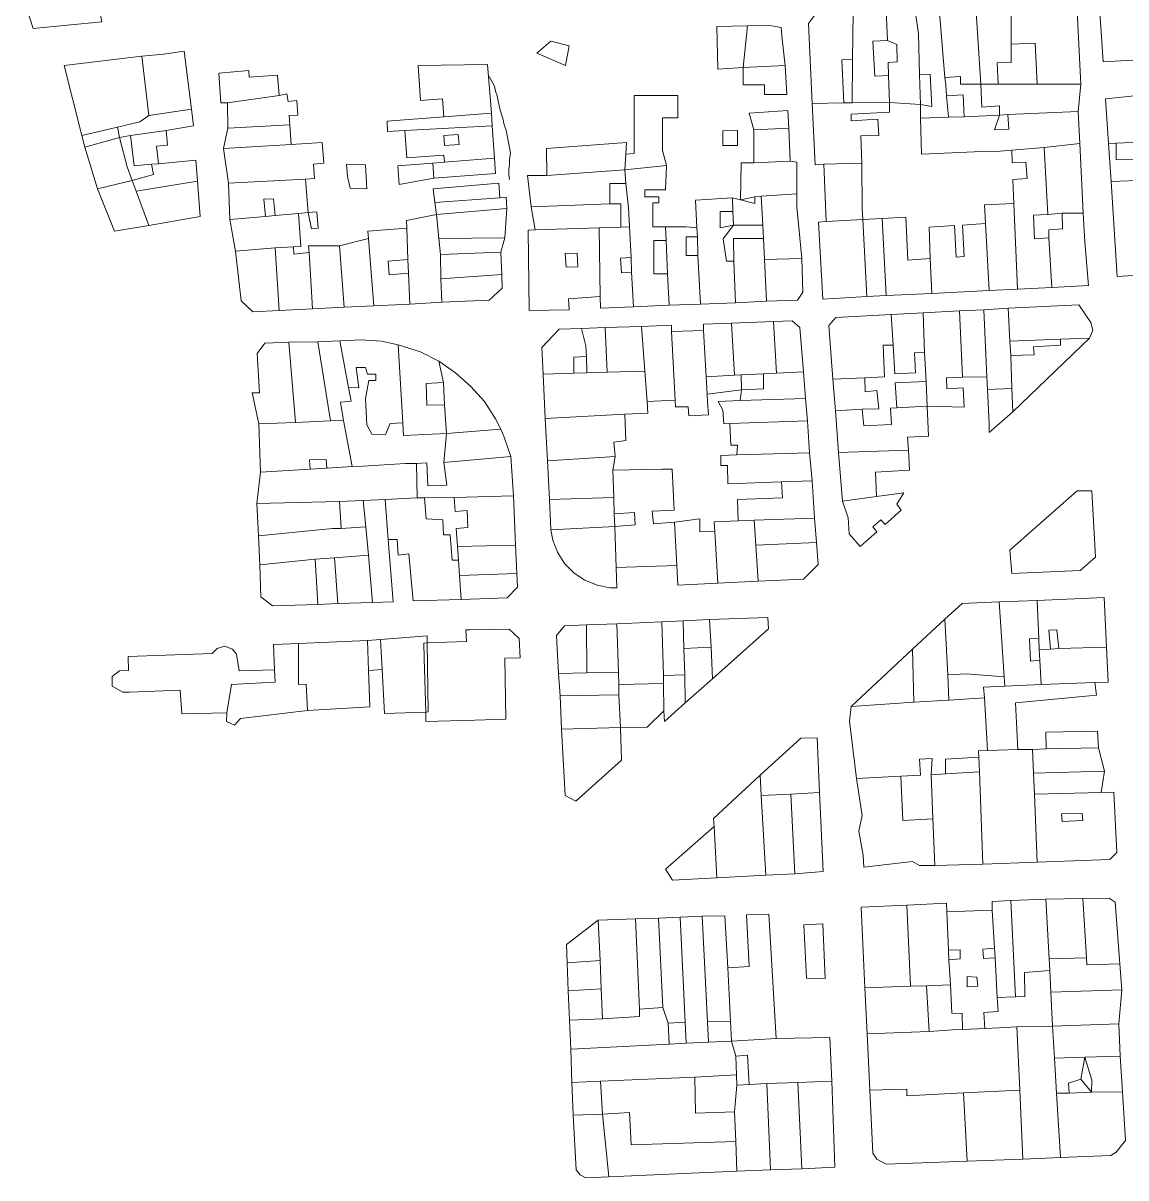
# Model space of a CAD drawing. Header units: inches. Extents: x 1138763 to 1140867, y 1050756 to 1053008.
# Drawn here: x 1138995.1 to 1139266.9, y 1052257.5 to 1052542.2 of the extents above; entities that cross this region are included whole.
import ezdxf

# ---------------------------------------------------------------- set-up
doc = ezdxf.new("R2010")
doc.units = ezdxf.units.IN
doc.header["$MEASUREMENT"] = 0
doc.layers.add('LimEdif_AM', color=44, linetype='Continuous', lineweight=5)
doc.layers.add('ViaSec_AM', color=1, linetype='Continuous', lineweight=18)

msp = doc.modelspace()

# ---------------------------------------------------------------- linework, layer by layer
at = {"layer": 'LimEdif_AM'}
for points in [[(1138997.56, 1052540.87), (1138995.06, 1052548.62), (1139000.31, 1052550.62), (1139001.06, 1052546.75), (1139013.44, 1052547.87), (1139014.44, 1052542.5), (1138997.56, 1052540.87)], [(1139238.69, 1052537), (1139238.69, 1052546.37), (1139254.81, 1052546.75), (1139255.81, 1052527.12), (1139245.06, 1052527.12), (1139244.56, 1052537.25), (1139238.69, 1052537)], [(1139275.94, 1052533.5), (1139261.31, 1052532.62), (1139260.31, 1052547.37), (1139275.31, 1052548.25), (1139275.94, 1052533.5)], [(1139199.56, 1052533.25), (1139196.94, 1052533.12), (1139197.44, 1052522.5), (1139189.56, 1052522.37), (1139188.69, 1052542.12), (1139190.44, 1052544.37), (1139199.69, 1052544.62), (1139199.56, 1052533.25)], [(1139199.69, 1052544.62), (1139207.81, 1052545.25), (1139208.19, 1052537.87), (1139204.56, 1052537.75), (1139205.06, 1052529.12), (1139208.44, 1052529.25), (1139208.69, 1052522.62), (1139199.44, 1052522.5), (1139199.56, 1052533.25), (1139199.69, 1052544.62)], [(1139207.81, 1052545.25), (1139215.06, 1052544.62), (1139215.81, 1052539.5), (1139216.06, 1052529.5), (1139216.31, 1052522.12), (1139208.69, 1052522.62), (1139208.44, 1052529.25), (1139208.31, 1052532.5), (1139210.56, 1052532.62), (1139210.44, 1052536.87), (1139208.19, 1052537.87), (1139207.81, 1052545.25)], [(1139215.06, 1052544.62), (1139220.94, 1052545.75), (1139222.31, 1052528.75), (1139222.56, 1052527), (1139222.69, 1052524.25), (1139223.19, 1052519), (1139216.31, 1052518.75), (1139216.31, 1052522.12), (1139219.06, 1052521.62), (1139218.69, 1052529.62), (1139216.06, 1052529.5), (1139215.81, 1052539.5), (1139215.06, 1052544.62)], [(1139220.94, 1052545.75), (1139229.94, 1052546.12), (1139231.19, 1052527.12), (1139226.19, 1052527.12), (1139226.19, 1052529), (1139222.31, 1052528.75), (1139220.94, 1052545.75)], [(1139229.94, 1052546.12), (1139238.69, 1052546.37), (1139238.69, 1052537), (1139238.69, 1052532.5), (1139235.19, 1052532.37), (1139235.44, 1052527.12), (1139231.19, 1052527.12), (1139229.94, 1052546.12)], [(1139172.56, 1052531.25), (1139166.31, 1052530.87), (1139166.06, 1052541.37), (1139173.69, 1052541.5), (1139172.56, 1052531.25)], [(1139173.69, 1052541.5), (1139179.19, 1052541.62), (1139181.94, 1052541.12), (1139182.19, 1052538.25), (1139182.94, 1052531.75), (1139172.56, 1052531.25), (1139173.69, 1052541.5)], [(1139024.31, 1052534), (1139029.69, 1052534.5), (1139034.81, 1052535.25), (1139036.56, 1052521), (1139026.06, 1052519.37), (1139024.31, 1052534)], [(1139128.81, 1052531.75), (1139121.69, 1052534.75), (1139125.19, 1052537.75), (1139129.69, 1052536.62), (1139128.81, 1052531.75)], [(1139208.44, 1052529.25), (1139205.06, 1052529.12), (1139204.56, 1052537.75), (1139208.19, 1052537.87), (1139210.44, 1052536.87), (1139210.56, 1052532.62), (1139208.31, 1052532.5), (1139208.44, 1052529.25)], [(1139238.69, 1052537), (1139244.56, 1052537.25), (1139245.06, 1052527.12), (1139238.69, 1052527.12), (1139235.44, 1052527.12), (1139235.19, 1052532.37), (1139238.69, 1052532.5), (1139238.69, 1052537)], [(1139026.06, 1052519.37), (1139023.81, 1052517.87), (1139018.31, 1052516.5), (1139009.56, 1052514.5), (1139005.19, 1052531.75), (1139024.31, 1052534), (1139026.06, 1052519.37)], [(1139199.56, 1052533.25), (1139199.44, 1052522.5), (1139197.44, 1052522.5), (1139196.94, 1052533.12), (1139199.56, 1052533.25)], [(1139058.19, 1052524.37), (1139045.44, 1052522.5), (1139043.81, 1052522.5), (1139043.31, 1052529.87), (1139050.69, 1052530.5), (1139050.81, 1052528.87), (1139057.81, 1052529.37), (1139058.19, 1052524.37)], [(1139110.56, 1052520), (1139098.81, 1052519.12), (1139098.44, 1052523.5), (1139093.06, 1052523.12), (1139092.44, 1052531.75), (1139109.56, 1052532), (1139110.56, 1052520)], [(1139182.94, 1052531.75), (1139183.31, 1052524.62), (1139177.81, 1052524.62), (1139177.81, 1052527), (1139172.56, 1052527), (1139172.56, 1052531.25), (1139182.94, 1052531.75)], [(1139216.06, 1052529.5), (1139218.69, 1052529.62), (1139219.06, 1052521.62), (1139216.31, 1052522.12), (1139216.06, 1052529.5)], [(1139231.19, 1052527.12), (1139231.44, 1052521.5), (1139235.81, 1052521.75), (1139235.81, 1052519.5), (1139227.06, 1052519.12), (1139226.81, 1052524.5), (1139222.69, 1052524.25), (1139222.56, 1052527), (1139222.31, 1052528.75), (1139226.19, 1052529), (1139226.19, 1052527.12), (1139231.19, 1052527.12)], [(1139235.44, 1052527.12), (1139238.69, 1052527.12), (1139245.06, 1052527.12), (1139255.81, 1052527.12), (1139255.19, 1052520.37), (1139237.81, 1052519.62), (1139235.81, 1052519.5), (1139235.81, 1052521.75), (1139231.44, 1052521.5), (1139231.19, 1052527.12), (1139235.44, 1052527.12)], [(1139058.19, 1052524.37), (1139060.06, 1052524.75), (1139060.44, 1052522.87), (1139062.56, 1052523.12), (1139062.81, 1052519.5), (1139060.69, 1052519.37), (1139060.81, 1052517.12), (1139045.56, 1052516.25), (1139045.44, 1052522.5), (1139058.19, 1052524.37)], [(1139143.69, 1052509.87), (1139145.69, 1052510), (1139145.69, 1052524.37), (1139156.44, 1052524.37), (1139156.44, 1052518.87), (1139152.69, 1052518.87), (1139152.69, 1052510.75), (1139153.69, 1052507.12), (1139143.44, 1052506), (1139143.69, 1052509.87)], [(1139227.06, 1052519.12), (1139223.19, 1052519), (1139222.69, 1052524.25), (1139226.81, 1052524.5), (1139227.06, 1052519.12)], [(1139276.31, 1052520.25), (1139276.56, 1052513.12), (1139264.56, 1052512.62), (1139262.69, 1052512.5), (1139261.94, 1052523.5), (1139276.19, 1052525), (1139276.31, 1052520.25)], [(1139036.56, 1052521), (1139037.06, 1052516.87), (1139030.31, 1052515.75), (1139021.56, 1052514.5), (1139018.81, 1052514), (1139018.31, 1052516.5), (1139023.81, 1052517.87), (1139026.06, 1052519.37), (1139036.56, 1052521)], [(1139208.69, 1052522.62), (1139208.69, 1052520.25), (1139199.19, 1052519.75), (1139199.19, 1052518.12), (1139205.81, 1052518.5), (1139206.06, 1052514.5), (1139201.56, 1052514.37), (1139201.81, 1052507.62), (1139192.44, 1052507.37), (1139190.31, 1052507.25), (1139189.56, 1052522.37), (1139197.44, 1052522.5), (1139199.44, 1052522.5), (1139208.69, 1052522.62)], [(1139216.31, 1052522.12), (1139216.31, 1052518.75), (1139216.56, 1052509.87), (1139231.44, 1052510.5), (1139235.94, 1052510.62), (1139238.81, 1052510.87), (1139238.94, 1052507.75), (1139242.31, 1052507.87), (1139242.56, 1052503.87), (1139239.06, 1052503.62), (1139239.31, 1052497.75), (1139232.06, 1052497.37), (1139232.31, 1052492.75), (1139226.69, 1052492.37), (1139227.06, 1052484.62), (1139225.06, 1052484.5), (1139224.69, 1052492.25), (1139218.44, 1052491.87), (1139218.69, 1052484.12), (1139213.19, 1052483.75), (1139212.69, 1052494.37), (1139206.81, 1052494), (1139202.06, 1052493.75), (1139201.94, 1052496.5), (1139201.81, 1052507.62), (1139201.56, 1052514.37), (1139206.06, 1052514.5), (1139205.81, 1052518.5), (1139199.19, 1052518.12), (1139199.19, 1052519.75), (1139208.69, 1052520.25), (1139208.69, 1052522.62), (1139216.31, 1052522.12)], [(1139110.56, 1052520), (1139110.69, 1052516.87), (1139089.19, 1052515.75), (1139084.94, 1052515.5), (1139084.81, 1052518), (1139098.81, 1052519.12), (1139110.56, 1052520)], [(1139183.81, 1052516.25), (1139175.19, 1052515.87), (1139174.06, 1052520), (1139183.56, 1052520.62), (1139183.81, 1052516.25)], [(1139255.19, 1052520.37), (1139255.56, 1052512.5), (1139246.81, 1052511.5), (1139238.81, 1052510.87), (1139235.94, 1052510.62), (1139231.44, 1052510.5), (1139216.56, 1052509.87), (1139216.31, 1052518.75), (1139223.19, 1052519), (1139227.06, 1052519.12), (1139235.81, 1052519.5), (1139234.56, 1052515.87), (1139238.06, 1052516), (1139237.81, 1052519.62), (1139255.19, 1052520.37)], [(1139237.81, 1052519.62), (1139238.06, 1052516), (1139234.56, 1052515.87), (1139235.81, 1052519.5), (1139237.81, 1052519.62)], [(1139018.31, 1052516.5), (1139018.81, 1052514), (1139010.31, 1052511.62), (1139009.56, 1052514.5), (1139018.31, 1052516.5)], [(1139030.31, 1052515.75), (1139030.69, 1052512.12), (1139027.94, 1052511.87), (1139028.44, 1052507.5), (1139026.69, 1052507.37), (1139022.44, 1052507), (1139021.56, 1052514.5), (1139030.31, 1052515.75)], [(1139060.81, 1052517.12), (1139061.19, 1052512.25), (1139044.44, 1052511.25), (1139045.56, 1052516.25), (1139060.81, 1052517.12)], [(1139110.69, 1052516.87), (1139111.31, 1052508.87), (1139098.94, 1052507.87), (1139098.81, 1052509.62), (1139089.69, 1052509), (1139089.19, 1052515.75), (1139110.69, 1052516.87)], [(1139171.19, 1052512), (1139167.56, 1052512), (1139167.56, 1052515.62), (1139171.19, 1052515.75), (1139171.19, 1052512)], [(1139183.81, 1052516.25), (1139184.19, 1052508.12), (1139175.19, 1052507.75), (1139175.19, 1052515.87), (1139183.81, 1052516.25)], [(1139018.81, 1052514), (1139020.69, 1052506.75), (1139021.94, 1052503.37), (1139013.44, 1052501.37), (1139010.31, 1052511.62), (1139018.81, 1052514)], [(1139021.56, 1052514.5), (1139022.44, 1052507), (1139026.69, 1052507.37), (1139027.19, 1052504.87), (1139021.94, 1052503.37), (1139020.69, 1052506.75), (1139018.81, 1052514), (1139021.56, 1052514.5)], [(1139061.19, 1052512.25), (1139068.81, 1052512.75), (1139069.19, 1052507.62), (1139066.69, 1052507.37), (1139066.94, 1052503.87), (1139064.69, 1052503.75), (1139045.69, 1052502.75), (1139044.44, 1052511.25), (1139061.19, 1052512.25)], [(1139098.94, 1052512), (1139102.56, 1052512.25), (1139102.31, 1052514.75), (1139098.81, 1052514.5), (1139098.94, 1052512)], [(1139098.94, 1052512), (1139098.81, 1052514.5), (1139102.31, 1052514.75), (1139102.56, 1052512.25), (1139098.94, 1052512)], [(1139143.44, 1052506), (1139124.19, 1052504.62), (1139124.06, 1052511.25), (1139143.81, 1052512.75), (1139143.69, 1052509.87), (1139143.44, 1052506)], [(1139255.56, 1052512.5), (1139256.44, 1052495.37), (1139251.19, 1052495.37), (1139247.69, 1052495), (1139246.81, 1052511.5), (1139255.56, 1052512.5)], [(1139264.56, 1052512.62), (1139264.56, 1052508.5), (1139283.94, 1052508.75), (1139284.31, 1052505.62), (1139284.44, 1052504), (1139276.56, 1052503.75), (1139271.94, 1052503.5), (1139263.31, 1052503.12), (1139262.69, 1052512.5), (1139264.56, 1052512.62)], [(1139246.81, 1052511.5), (1139247.69, 1052495), (1139244.19, 1052494.87), (1139244.44, 1052489), (1139247.94, 1052489.25), (1139248.69, 1052477), (1139240.19, 1052476.62), (1139239.31, 1052497.75), (1139239.06, 1052503.62), (1139242.56, 1052503.87), (1139242.31, 1052507.87), (1139238.94, 1052507.75), (1139238.81, 1052510.87), (1139246.81, 1052511.5)], [(1139028.44, 1052507.5), (1139037.69, 1052508.37), (1139038.06, 1052503.25), (1139022.94, 1052500.75), (1139021.94, 1052503.37), (1139027.19, 1052504.87), (1139026.69, 1052507.37), (1139028.44, 1052507.5)], [(1139079.81, 1052501.37), (1139075.69, 1052501.5), (1139075.06, 1052504.37), (1139074.81, 1052507.37), (1139079.44, 1052507.25), (1139079.81, 1052501.37)], [(1139096.31, 1052504), (1139087.81, 1052502.37), (1139087.44, 1052507), (1139096.06, 1052507.62), (1139096.31, 1052504)], [(1139111.31, 1052508.87), (1139111.56, 1052505.12), (1139096.31, 1052504), (1139096.06, 1052507.62), (1139098.94, 1052507.87), (1139111.31, 1052508.87)], [(1139153.69, 1052507.12), (1139153.44, 1052501.12), (1139148.31, 1052501.12), (1139148.31, 1052499.37), (1139151.81, 1052499.37), (1139151.81, 1052497.87), (1139150.31, 1052497.87), (1139150.31, 1052492), (1139153.44, 1052492), (1139153.56, 1052488.62), (1139150.56, 1052488.62), (1139150.56, 1052480.37), (1139153.94, 1052480.37), (1139154.31, 1052472.62), (1139145.56, 1052472.25), (1139145.06, 1052480.75), (1139144.94, 1052484.37), (1139144.56, 1052492), (1139144.31, 1052496.62), (1139143.69, 1052502.62), (1139143.44, 1052506), (1139153.69, 1052507.12)], [(1139184.19, 1052508.12), (1139185.81, 1052507.87), (1139185.81, 1052500.12), (1139177.06, 1052499.5), (1139175.44, 1052499.37), (1139171.94, 1052498.62), (1139172.06, 1052507.75), (1139175.19, 1052507.75), (1139184.19, 1052508.12)], [(1139201.81, 1052507.62), (1139201.94, 1052496.5), (1139202.06, 1052493.75), (1139193.06, 1052493.25), (1139192.44, 1052507.37), (1139201.81, 1052507.62)], [(1139143.44, 1052506), (1139143.69, 1052502.62), (1139139.69, 1052502.62), (1139139.69, 1052497.62), (1139120.31, 1052496.87), (1139119.44, 1052504.62), (1139124.19, 1052504.62), (1139143.44, 1052506)], [(1139021.94, 1052503.37), (1139022.94, 1052500.75), (1139026.06, 1052492.25), (1139017.56, 1052490.87), (1139013.44, 1052501.37), (1139021.94, 1052503.37)], [(1139038.06, 1052503.25), (1139038.69, 1052494.5), (1139026.06, 1052492.25), (1139022.94, 1052500.75), (1139038.06, 1052503.25)], [(1139064.69, 1052503.75), (1139065.31, 1052495.5), (1139062.94, 1052495.25), (1139057.19, 1052494.75), (1139056.81, 1052498.87), (1139054.44, 1052498.75), (1139054.81, 1052494.5), (1139046.06, 1052493.75), (1139045.69, 1052502.75), (1139064.69, 1052503.75)], [(1139112.56, 1052499.12), (1139096.56, 1052498), (1139096.19, 1052501.37), (1139112.31, 1052502.75), (1139112.56, 1052499.12)], [(1139143.69, 1052502.62), (1139144.31, 1052496.62), (1139144.56, 1052492), (1139142.44, 1052491.87), (1139142.44, 1052497.62), (1139139.69, 1052497.62), (1139139.69, 1052502.62), (1139143.69, 1052502.62)], [(1139271.94, 1052503.5), (1139272.06, 1052499.12), (1139272.56, 1052480.25), (1139264.81, 1052479.75), (1139263.31, 1052503.12), (1139271.94, 1052503.5)], [(1139057.19, 1052494.75), (1139054.81, 1052494.5), (1139054.44, 1052498.75), (1139056.81, 1052498.87), (1139057.19, 1052494.75)], [(1139112.56, 1052499.12), (1139114.19, 1052499.25), (1139114.31, 1052496.5), (1139096.94, 1052495), (1139096.56, 1052498), (1139112.56, 1052499.12)], [(1139170.06, 1052495.75), (1139166.94, 1052495.75), (1139166.94, 1052491.75), (1139170.19, 1052492.37), (1139167.69, 1052489), (1139168.44, 1052483.5), (1139170.31, 1052483.5), (1139170.69, 1052473.25), (1139162.06, 1052472.87), (1139161.44, 1052484.87), (1139161.31, 1052489.5), (1139161.19, 1052491.75), (1139160.81, 1052498.5), (1139169.94, 1052499.12), (1139170.06, 1052495.75)], [(1139177.06, 1052499.5), (1139177.44, 1052492.37), (1139170.19, 1052492.37), (1139170.06, 1052495.75), (1139169.94, 1052499.12), (1139171.94, 1052498.62), (1139175.44, 1052497.75), (1139175.44, 1052499.37), (1139177.06, 1052499.5)], [(1139175.44, 1052499.37), (1139175.44, 1052497.75), (1139171.94, 1052498.62), (1139175.44, 1052499.37)], [(1139185.81, 1052500.12), (1139185.81, 1052496.87), (1139187.06, 1052484.12), (1139177.81, 1052483.87), (1139177.56, 1052489.12), (1139177.44, 1052492.37), (1139177.06, 1052499.5), (1139185.81, 1052500.12)], [(1139065.31, 1052495.5), (1139067.44, 1052495.62), (1139067.81, 1052491.62), (1139066.19, 1052491.5), (1139065.31, 1052495.5)], [(1139114.31, 1052496.5), (1139113.81, 1052489.25), (1139097.56, 1052489.12), (1139096.94, 1052495), (1139114.31, 1052496.5)], [(1139139.69, 1052497.62), (1139142.44, 1052497.62), (1139142.44, 1052491.87), (1139137.06, 1052491.75), (1139121.31, 1052491.25), (1139120.31, 1052496.87), (1139139.69, 1052497.62)], [(1139170.19, 1052492.37), (1139166.94, 1052491.75), (1139166.94, 1052495.75), (1139170.06, 1052495.75), (1139170.19, 1052492.37)], [(1139239.31, 1052497.75), (1139240.19, 1052476.62), (1139233.19, 1052476.25), (1139232.31, 1052492.75), (1139232.06, 1052497.37), (1139239.31, 1052497.75)], [(1139251.19, 1052495.37), (1139251.31, 1052491.5), (1139247.94, 1052491.25), (1139247.94, 1052489.25), (1139244.44, 1052489), (1139244.19, 1052494.87), (1139247.69, 1052495), (1139251.19, 1052495.37)], [(1139256.44, 1052495.37), (1139256.81, 1052488.25), (1139257.69, 1052477.5), (1139248.69, 1052477), (1139247.94, 1052489.25), (1139247.94, 1052491.25), (1139251.31, 1052491.5), (1139251.19, 1052495.37), (1139256.44, 1052495.37)], [(1139062.94, 1052495.25), (1139063.56, 1052487.12), (1139061.69, 1052487), (1139057.19, 1052486.75), (1139047.44, 1052486), (1139046.06, 1052493.75), (1139054.81, 1052494.5), (1139057.19, 1052494.75), (1139062.94, 1052495.25)], [(1139089.69, 1052491.62), (1139089.56, 1052493.5), (1139096.94, 1052495), (1139097.56, 1052489.12), (1139097.94, 1052485.12), (1139098.06, 1052479.12), (1139098.31, 1052473.37), (1139090.44, 1052472.87), (1139090.06, 1052480.5), (1139089.94, 1052483.87), (1139089.69, 1052491.62)], [(1139202.06, 1052493.75), (1139203.06, 1052474.75), (1139192.19, 1052474.12), (1139191.19, 1052493.12), (1139193.06, 1052493.25), (1139202.06, 1052493.75)], [(1139206.81, 1052494), (1139207.81, 1052475), (1139203.06, 1052474.75), (1139202.06, 1052493.75), (1139206.81, 1052494)], [(1139218.69, 1052484.12), (1139219.06, 1052475.5), (1139207.81, 1052475), (1139206.81, 1052494), (1139212.69, 1052494.37), (1139213.19, 1052483.75), (1139218.69, 1052484.12)], [(1139232.31, 1052492.75), (1139233.19, 1052476.25), (1139219.06, 1052475.5), (1139218.69, 1052484.12), (1139218.44, 1052491.87), (1139224.69, 1052492.25), (1139225.06, 1052484.5), (1139227.06, 1052484.62), (1139226.69, 1052492.37), (1139232.31, 1052492.75)], [(1139080.19, 1052489.12), (1139080.06, 1052490.87), (1139089.69, 1052491.62), (1139089.94, 1052483.87), (1139085.06, 1052483.5), (1139085.31, 1052480.12), (1139090.06, 1052480.5), (1139090.44, 1052472.87), (1139081.56, 1052472.5), (1139080.19, 1052489.12)], [(1139137.06, 1052491.75), (1139137.31, 1052474.75), (1139129.56, 1052474.25), (1139129.69, 1052471.5), (1139119.81, 1052471.37), (1139119.56, 1052491.12), (1139121.31, 1052491.25), (1139137.06, 1052491.75)], [(1139144.56, 1052492), (1139144.94, 1052484.37), (1139142.31, 1052484.25), (1139142.56, 1052480.62), (1139145.06, 1052480.75), (1139145.56, 1052472.25), (1139137.44, 1052471.87), (1139137.31, 1052474.75), (1139137.06, 1052491.75), (1139142.44, 1052491.87), (1139144.56, 1052492)], [(1139153.44, 1052492), (1139158.56, 1052492), (1139161.19, 1052491.75), (1139161.31, 1052489.5), (1139158.56, 1052489.5), (1139158.56, 1052484.87), (1139161.44, 1052484.87), (1139162.06, 1052472.87), (1139154.31, 1052472.62), (1139153.94, 1052480.37), (1139153.56, 1052488.62), (1139153.44, 1052492)], [(1139177.44, 1052492.37), (1139177.56, 1052489.12), (1139170.19, 1052489.12), (1139170.31, 1052483.5), (1139168.44, 1052483.5), (1139167.69, 1052489), (1139170.19, 1052492.37), (1139177.44, 1052492.37)], [(1139061.69, 1052487), (1139061.81, 1052485.25), (1139065.56, 1052485.62), (1139066.44, 1052471.75), (1139058.19, 1052471.37), (1139057.19, 1052486.75), (1139061.69, 1052487)], [(1139065.56, 1052485.62), (1139065.44, 1052487.25), (1139073.06, 1052487.25), (1139074.19, 1052472.12), (1139066.44, 1052471.75), (1139065.56, 1052485.62)], [(1139073.06, 1052487.25), (1139080.19, 1052489.12), (1139081.56, 1052472.5), (1139074.19, 1052472.12), (1139073.06, 1052487.25)], [(1139113.81, 1052489.25), (1139112.81, 1052485.75), (1139097.94, 1052485.12), (1139097.56, 1052489.12), (1139113.81, 1052489.25)], [(1139153.94, 1052480.37), (1139150.56, 1052480.37), (1139150.56, 1052488.62), (1139153.56, 1052488.62), (1139153.94, 1052480.37)], [(1139161.44, 1052484.87), (1139158.56, 1052484.87), (1139158.56, 1052489.5), (1139161.31, 1052489.5), (1139161.44, 1052484.87)], [(1139177.81, 1052483.87), (1139178.31, 1052473.62), (1139170.69, 1052473.25), (1139170.31, 1052483.5), (1139170.19, 1052489.12), (1139177.56, 1052489.12), (1139177.81, 1052483.87)], [(1139057.19, 1052486.75), (1139058.19, 1052471.37), (1139051.69, 1052471), (1139048.81, 1052473.75), (1139047.44, 1052486), (1139057.19, 1052486.75)], [(1139112.81, 1052485.75), (1139113.06, 1052480.25), (1139098.06, 1052479.12), (1139097.94, 1052485.12), (1139112.81, 1052485.75)], [(1139128.94, 1052482), (1139131.81, 1052482.12), (1139131.69, 1052485.5), (1139128.69, 1052485.37), (1139128.94, 1052482)], [(1139128.94, 1052482), (1139128.69, 1052485.37), (1139131.69, 1052485.5), (1139131.81, 1052482.12), (1139128.94, 1052482)], [(1139145.06, 1052480.75), (1139142.56, 1052480.62), (1139142.31, 1052484.25), (1139144.94, 1052484.37), (1139145.06, 1052480.75)], [(1139187.06, 1052484.12), (1139187.31, 1052475.87), (1139185.94, 1052473.87), (1139178.31, 1052473.62), (1139177.81, 1052483.87), (1139187.06, 1052484.12)], [(1139090.06, 1052480.5), (1139085.31, 1052480.12), (1139085.06, 1052483.5), (1139089.94, 1052483.87), (1139090.06, 1052480.5)], [(1139113.06, 1052480.25), (1139113.19, 1052476.87), (1139109.94, 1052473.87), (1139098.31, 1052473.37), (1139098.06, 1052479.12), (1139113.06, 1052480.25)], [(1139237.94, 1052471.87), (1139255.31, 1052472.75), (1139258.31, 1052468.37), (1139258.81, 1052466.5), (1139257.94, 1052464.5), (1139250.81, 1052464.25), (1139238.31, 1052463.75), (1139237.94, 1052471.87)], [(1139209.56, 1052462.75), (1139207.06, 1052462.75), (1139207.44, 1052455), (1139202.56, 1052454.75), (1139194.69, 1052454.37), (1139193.69, 1052467.62), (1139195.44, 1052469.62), (1139209.06, 1052470.37), (1139209.56, 1052462.75)], [(1139209.06, 1052470.37), (1139216.94, 1052470.75), (1139217.31, 1052461), (1139214.81, 1052460.87), (1139215.06, 1052456), (1139209.94, 1052455.75), (1139209.56, 1052462.75), (1139209.06, 1052470.37)], [(1139216.94, 1052470.75), (1139225.94, 1052471.25), (1139226.69, 1052454.87), (1139222.69, 1052454.75), (1139222.81, 1052452), (1139226.81, 1052452.25), (1139227.06, 1052447.5), (1139217.94, 1052447.75), (1139217.69, 1052453.87), (1139217.31, 1052461), (1139216.94, 1052470.75)], [(1139225.94, 1052471.25), (1139231.94, 1052471.5), (1139232.69, 1052455), (1139226.69, 1052454.87), (1139225.94, 1052471.25)], [(1139231.94, 1052471.5), (1139237.94, 1052471.87), (1139238.31, 1052463.75), (1139238.56, 1052460.25), (1139238.81, 1052452.12), (1139232.81, 1052451.87), (1139232.69, 1052455), (1139231.94, 1052471.5)], [(1139132.69, 1052466.87), (1139138.56, 1052467.12), (1139139.06, 1052456.12), (1139134.06, 1052456), (1139133.94, 1052460), (1139133.81, 1052462.62), (1139132.69, 1052466.87)], [(1139138.56, 1052467.12), (1139147.56, 1052467.37), (1139148.31, 1052456.37), (1139139.06, 1052456.12), (1139138.56, 1052467.12)], [(1139147.56, 1052467.37), (1139154.94, 1052467.75), (1139154.94, 1052466.12), (1139155.81, 1052449.25), (1139148.94, 1052448.87), (1139148.31, 1052456.37), (1139147.56, 1052467.37)], [(1139162.81, 1052466.37), (1139162.81, 1052468), (1139169.69, 1052468.25), (1139170.44, 1052455.37), (1139163.44, 1052455), (1139162.81, 1052466.37)], [(1139169.69, 1052468.25), (1139180.06, 1052468.62), (1139180.81, 1052455.87), (1139177.56, 1052455.75), (1139172.06, 1052455.5), (1139170.44, 1052455.37), (1139169.69, 1052468.25)], [(1139180.06, 1052468.62), (1139184.69, 1052468.75), (1139186.56, 1052467.12), (1139187.44, 1052456.25), (1139180.81, 1052455.87), (1139180.06, 1052468.62)], [(1139073.19, 1052463.87), (1139078.44, 1052464.12), (1139083.44, 1052463.75), (1139087.56, 1052462.87), (1139088.69, 1052443.62), (1139085.56, 1052443.5), (1139084.44, 1052440.75), (1139081.06, 1052440.87), (1139079.81, 1052443.12), (1139079.44, 1052449.62), (1139080.31, 1052454.12), (1139082.06, 1052454.12), (1139082.06, 1052455.62), (1139079.94, 1052455.62), (1139079.44, 1052457.25), (1139077.19, 1052457.25), (1139077.81, 1052452.25), (1139075.31, 1052452.37), (1139073.19, 1052463.87)], [(1139133.94, 1052460), (1139130.81, 1052459.87), (1139130.81, 1052455.87), (1139123.31, 1052455.62), (1139122.94, 1052462.25), (1139127.19, 1052466.75), (1139132.69, 1052466.87), (1139133.81, 1052462.62), (1139133.94, 1052460)], [(1139154.94, 1052466.12), (1139162.81, 1052466.37), (1139163.44, 1052455), (1139163.69, 1052450.75), (1139163.81, 1052448.75), (1139164.06, 1052445.62), (1139159.19, 1052445.37), (1139159.06, 1052447.62), (1139155.94, 1052447.62), (1139155.81, 1052449.25), (1139154.94, 1052466.12)], [(1139250.81, 1052464.25), (1139250.81, 1052462.75), (1139244.19, 1052462.37), (1139244.31, 1052460.37), (1139238.56, 1052460.25), (1139238.31, 1052463.75), (1139250.81, 1052464.25)], [(1139257.94, 1052464.5), (1139239.06, 1052446.37), (1139238.81, 1052452.12), (1139238.56, 1052460.25), (1139244.31, 1052460.37), (1139244.19, 1052462.37), (1139250.81, 1052462.75), (1139250.81, 1052464.25), (1139257.94, 1052464.5)], [(1139062.19, 1052443.75), (1139053.19, 1052443.37), (1139051.56, 1052451), (1139053.31, 1052451), (1139052.81, 1052460.75), (1139054.69, 1052463.25), (1139060.56, 1052463.5), (1139062.19, 1052443.75)], [(1139060.56, 1052463.5), (1139067.69, 1052463.62), (1139070.81, 1052444.12), (1139062.19, 1052443.75), (1139060.56, 1052463.5)], [(1139067.69, 1052463.62), (1139073.19, 1052463.87), (1139075.31, 1052452.37), (1139075.94, 1052449), (1139073.31, 1052448.75), (1139074.06, 1052444.25), (1139070.81, 1052444.12), (1139067.69, 1052463.62)], [(1139087.56, 1052462.87), (1139093.06, 1052461.12), (1139097.56, 1052458.87), (1139098.69, 1052453.62), (1139094.44, 1052453.37), (1139094.56, 1052448), (1139098.94, 1052448.12), (1139099.44, 1052441), (1139088.81, 1052440.5), (1139088.69, 1052443.62), (1139087.56, 1052462.87)], [(1139217.31, 1052461), (1139217.69, 1052453.87), (1139210.06, 1052453.5), (1139210.44, 1052447.37), (1139208.94, 1052447.25), (1139209.19, 1052443.25), (1139202.31, 1052442.87), (1139201.94, 1052447), (1139206.06, 1052447.12), (1139205.56, 1052451.62), (1139202.69, 1052451.25), (1139202.56, 1052454.75), (1139207.44, 1052455), (1139207.06, 1052462.75), (1139209.56, 1052462.75), (1139209.94, 1052455.75), (1139215.06, 1052456), (1139214.81, 1052460.87), (1139217.31, 1052461)], [(1139097.56, 1052458.87), (1139101.69, 1052456), (1139105.44, 1052452.62), (1139108.81, 1052448.87), (1139111.56, 1052444.62), (1139112.81, 1052442.12), (1139099.44, 1052441), (1139098.94, 1052448.12), (1139098.69, 1052453.62), (1139097.56, 1052458.87)], [(1139134.06, 1052456), (1139130.81, 1052455.87), (1139130.81, 1052459.87), (1139133.94, 1052460), (1139134.06, 1052456)], [(1139075.31, 1052452.37), (1139077.81, 1052452.25), (1139077.19, 1052457.25), (1139079.44, 1052457.25), (1139079.94, 1052455.62), (1139082.06, 1052455.62), (1139082.06, 1052454.12), (1139080.31, 1052454.12), (1139079.44, 1052449.62), (1139079.81, 1052443.12), (1139081.06, 1052440.87), (1139084.44, 1052440.75), (1139085.56, 1052443.5), (1139088.69, 1052443.62), (1139088.81, 1052440.5), (1139099.44, 1052441), (1139098.81, 1052433.87), (1139099.56, 1052428.25), (1139094.81, 1052428.12), (1139094.56, 1052433.75), (1139092.06, 1052433.62), (1139089.31, 1052433.62), (1139078.94, 1052433), (1139076.19, 1052432.87), (1139074.06, 1052444.25), (1139073.31, 1052448.75), (1139075.94, 1052449), (1139075.31, 1052452.37)], [(1139148.31, 1052456.37), (1139148.94, 1052448.87), (1139149.06, 1052446), (1139143.44, 1052445.75), (1139123.81, 1052444.75), (1139123.31, 1052455.62), (1139130.81, 1052455.87), (1139134.06, 1052456), (1139139.06, 1052456.12), (1139148.31, 1052456.37)], [(1139187.44, 1052456.25), (1139187.94, 1052449.62), (1139171.81, 1052449.12), (1139172.19, 1052451.75), (1139177.56, 1052452), (1139177.56, 1052455.75), (1139180.81, 1052455.87), (1139187.44, 1052456.25)], [(1139177.56, 1052455.75), (1139177.56, 1052452), (1139172.19, 1052451.75), (1139172.06, 1052455.5), (1139177.56, 1052455.75)], [(1139098.94, 1052448.12), (1139094.56, 1052448), (1139094.44, 1052453.37), (1139098.69, 1052453.62), (1139098.94, 1052448.12)], [(1139172.06, 1052455.5), (1139172.19, 1052451.75), (1139163.69, 1052450.75), (1139163.44, 1052455), (1139170.44, 1052455.37), (1139172.06, 1052455.5)], [(1139202.56, 1052454.75), (1139202.69, 1052451.25), (1139205.56, 1052451.62), (1139206.06, 1052447.12), (1139201.94, 1052447), (1139195.31, 1052446.62), (1139194.69, 1052454.37), (1139202.56, 1052454.75)], [(1139217.94, 1052447.75), (1139210.44, 1052447.37), (1139210.06, 1052453.5), (1139217.69, 1052453.87), (1139217.94, 1052447.75)], [(1139172.19, 1052451.75), (1139171.81, 1052449.12), (1139166.44, 1052448.87), (1139167.56, 1052446.75), (1139167.81, 1052443.37), (1139169.31, 1052443.5), (1139169.56, 1052438.12), (1139171.19, 1052438.12), (1139171.06, 1052435.75), (1139167.06, 1052435.62), (1139167.06, 1052433.12), (1139168.69, 1052433.12), (1139168.81, 1052428.62), (1139182.06, 1052429.12), (1139182.31, 1052425.12), (1139171.19, 1052424.75), (1139171.31, 1052419.5), (1139165.44, 1052419.25), (1139165.56, 1052416.87), (1139161.94, 1052416.75), (1139161.94, 1052420), (1139155.69, 1052419.12), (1139150.44, 1052418.75), (1139150.19, 1052421.87), (1139155.56, 1052422.12), (1139155.06, 1052432.25), (1139152.56, 1052432.25), (1139140.44, 1052432), (1139141.06, 1052435.37), (1139140.69, 1052438.87), (1139143.69, 1052439.25), (1139143.44, 1052445.75), (1139149.06, 1052446), (1139148.94, 1052448.87), (1139155.81, 1052449.25), (1139155.94, 1052447.62), (1139159.06, 1052447.62), (1139159.19, 1052445.37), (1139164.06, 1052445.62), (1139163.81, 1052448.75), (1139163.69, 1052450.75), (1139172.19, 1052451.75)], [(1139238.81, 1052452.12), (1139239.06, 1052446.37), (1139233.19, 1052441.25), (1139233.19, 1052443.37), (1139232.81, 1052451.87), (1139238.81, 1052452.12)], [(1139187.94, 1052449.62), (1139188.44, 1052444.12), (1139169.31, 1052443.5), (1139167.81, 1052443.37), (1139167.56, 1052446.75), (1139166.44, 1052448.87), (1139171.81, 1052449.12), (1139187.94, 1052449.62)], [(1139217.94, 1052447.75), (1139218.31, 1052440.37), (1139213.06, 1052440.12), (1139213.31, 1052436.87), (1139196.06, 1052436.37), (1139195.31, 1052446.62), (1139201.94, 1052447), (1139202.31, 1052442.87), (1139209.19, 1052443.25), (1139208.94, 1052447.25), (1139210.44, 1052447.37), (1139217.94, 1052447.75)], [(1139074.06, 1052444.25), (1139076.19, 1052432.87), (1139069.94, 1052432.5), (1139069.81, 1052434.62), (1139065.69, 1052434.5), (1139065.81, 1052432.25), (1139053.56, 1052431.5), (1139053.19, 1052443.37), (1139062.19, 1052443.75), (1139070.81, 1052444.12), (1139074.06, 1052444.25)], [(1139143.44, 1052445.75), (1139143.69, 1052439.25), (1139140.69, 1052438.87), (1139141.06, 1052435.37), (1139124.31, 1052434.25), (1139123.81, 1052444.75), (1139143.44, 1052445.75)], [(1139188.44, 1052444.12), (1139188.94, 1052436.25), (1139171.06, 1052435.75), (1139171.19, 1052438.12), (1139169.56, 1052438.12), (1139169.31, 1052443.5), (1139188.44, 1052444.12)], [(1139112.81, 1052442.12), (1139113.69, 1052440.12), (1139115.31, 1052435.37), (1139098.81, 1052433.87), (1139099.44, 1052441), (1139112.81, 1052442.12)], [(1139188.94, 1052436.25), (1139189.56, 1052429.37), (1139182.06, 1052429.12), (1139168.81, 1052428.62), (1139168.69, 1052433.12), (1139167.06, 1052433.12), (1139167.06, 1052435.62), (1139171.06, 1052435.75), (1139188.94, 1052436.25)], [(1139213.31, 1052436.87), (1139213.56, 1052432), (1139205.19, 1052431.5), (1139205.44, 1052425.5), (1139197.06, 1052424.37), (1139196.06, 1052436.37), (1139213.31, 1052436.87)], [(1139092.06, 1052433.62), (1139092.19, 1052425.12), (1139084.31, 1052424.75), (1139078.94, 1052424.5), (1139073.06, 1052424.25), (1139052.69, 1052423.75), (1139053.56, 1052431.5), (1139065.81, 1052432.25), (1139069.94, 1052432.5), (1139076.19, 1052432.87), (1139078.94, 1052433), (1139089.31, 1052433.62), (1139092.06, 1052433.62)], [(1139069.94, 1052432.5), (1139065.81, 1052432.25), (1139065.69, 1052434.5), (1139069.81, 1052434.62), (1139069.94, 1052432.5)], [(1139115.31, 1052435.37), (1139115.94, 1052425.62), (1139101.31, 1052425.25), (1139094.06, 1052425.12), (1139092.19, 1052425.12), (1139092.06, 1052433.62), (1139094.56, 1052433.75), (1139094.81, 1052428.12), (1139099.56, 1052428.25), (1139098.81, 1052433.87), (1139115.31, 1052435.37)], [(1139141.06, 1052435.37), (1139140.44, 1052432), (1139140.69, 1052425.25), (1139124.81, 1052424.75), (1139124.31, 1052434.25), (1139141.06, 1052435.37)], [(1139140.44, 1052432), (1139152.56, 1052432.25), (1139155.06, 1052432.25), (1139155.56, 1052422.12), (1139150.19, 1052421.87), (1139150.44, 1052418.75), (1139155.69, 1052419.12), (1139156.19, 1052408.5), (1139141.31, 1052408), (1139140.94, 1052418.12), (1139145.94, 1052418.5), (1139145.81, 1052421.5), (1139140.81, 1052421.25), (1139140.69, 1052425.25), (1139140.44, 1052432)], [(1139189.56, 1052429.37), (1139190.19, 1052420.12), (1139175.31, 1052419.62), (1139171.31, 1052419.5), (1139171.19, 1052424.75), (1139182.31, 1052425.12), (1139182.06, 1052429.12), (1139189.56, 1052429.37)], [(1139073.06, 1052424.25), (1139073.44, 1052417.62), (1139071.31, 1052417.62), (1139053.06, 1052415.75), (1139052.69, 1052423.75), (1139073.06, 1052424.25)], [(1139078.94, 1052424.5), (1139079.56, 1052418), (1139073.44, 1052417.62), (1139073.06, 1052424.25), (1139078.94, 1052424.5)], [(1139084.31, 1052424.75), (1139085.06, 1052414.87), (1139086.31, 1052399.5), (1139081.19, 1052399.37), (1139080.19, 1052411), (1139079.56, 1052418), (1139078.94, 1052424.5), (1139084.31, 1052424.75)], [(1139094.06, 1052425.12), (1139094.44, 1052420), (1139098.56, 1052419.75), (1139098.69, 1052416), (1139100.31, 1052416), (1139100.81, 1052409.75), (1139102.44, 1052409.75), (1139102.69, 1052406), (1139103.06, 1052400.12), (1139091.19, 1052399.75), (1139090.19, 1052411.37), (1139087.56, 1052411), (1139087.31, 1052414.87), (1139085.06, 1052414.87), (1139084.31, 1052424.75), (1139092.19, 1052425.12), (1139094.06, 1052425.12)], [(1139101.31, 1052425.25), (1139101.56, 1052421.75), (1139104.56, 1052422), (1139104.69, 1052417.87), (1139101.81, 1052417.62), (1139102.19, 1052413.12), (1139102.44, 1052409.75), (1139100.81, 1052409.75), (1139100.31, 1052416), (1139098.69, 1052416), (1139098.56, 1052419.75), (1139094.44, 1052420), (1139094.06, 1052425.12), (1139101.31, 1052425.25)], [(1139115.94, 1052425.62), (1139116.44, 1052413.5), (1139102.19, 1052413.12), (1139101.81, 1052417.62), (1139104.69, 1052417.87), (1139104.56, 1052422), (1139101.56, 1052421.75), (1139101.31, 1052425.25), (1139115.94, 1052425.62)], [(1139140.69, 1052425.25), (1139140.81, 1052421.25), (1139140.94, 1052418.12), (1139125.19, 1052417.25), (1139124.81, 1052424.75), (1139140.69, 1052425.25)], [(1139205.44, 1052425.5), (1139212.19, 1052426.37), (1139210.44, 1052423.62), (1139211.56, 1052422.12), (1139207.56, 1052418.62), (1139206.56, 1052419.75), (1139204.56, 1052418), (1139205.56, 1052416.75), (1139201.44, 1052413.12), (1139198.69, 1052416.25), (1139198.44, 1052420.25), (1139197.06, 1052424.37), (1139205.44, 1052425.5)], [(1139238.81, 1052406.5), (1139238.31, 1052412.25), (1139254.94, 1052426.87), (1139258.56, 1052426.87), (1139259.44, 1052410.5), (1139255.69, 1052407.25), (1139238.81, 1052406.5)], [(1139140.94, 1052418.12), (1139140.81, 1052421.25), (1139145.81, 1052421.5), (1139145.94, 1052418.5), (1139140.94, 1052418.12)], [(1139165.56, 1052416.87), (1139166.31, 1052404.12), (1139156.44, 1052403.62), (1139156.19, 1052408.5), (1139155.69, 1052419.12), (1139161.94, 1052420), (1139161.94, 1052416.75), (1139165.56, 1052416.87)], [(1139175.31, 1052419.62), (1139175.69, 1052413.5), (1139176.31, 1052404.62), (1139166.31, 1052404.12), (1139165.56, 1052416.87), (1139165.44, 1052419.25), (1139171.31, 1052419.5), (1139175.31, 1052419.62)], [(1139190.19, 1052420.12), (1139190.69, 1052414.12), (1139175.69, 1052413.5), (1139175.31, 1052419.62), (1139190.19, 1052420.12)], [(1139079.56, 1052418), (1139080.19, 1052411), (1139071.81, 1052410.37), (1139067.06, 1052410), (1139053.44, 1052408.62), (1139053.06, 1052415.75), (1139071.31, 1052417.62), (1139073.44, 1052417.62), (1139079.56, 1052418)], [(1139140.94, 1052418.12), (1139141.31, 1052408), (1139141.44, 1052403), (1139139.81, 1052403), (1139136.56, 1052403.62), (1139133.56, 1052404.87), (1139130.94, 1052406.62), (1139128.56, 1052409), (1139126.81, 1052411.75), (1139125.69, 1052414.75), (1139125.19, 1052417.25), (1139140.94, 1052418.12)], [(1139116.44, 1052413.5), (1139116.81, 1052406.5), (1139102.69, 1052406), (1139102.44, 1052409.75), (1139102.19, 1052413.12), (1139116.44, 1052413.5)], [(1139190.69, 1052414.12), (1139191.06, 1052408.75), (1139187.44, 1052405.12), (1139176.31, 1052404.62), (1139175.69, 1052413.5), (1139190.69, 1052414.12)], [(1139067.06, 1052410), (1139067.69, 1052398.87), (1139056.56, 1052398.5), (1139053.69, 1052400.75), (1139053.44, 1052408.62), (1139067.06, 1052410)], [(1139071.81, 1052410.37), (1139072.69, 1052399.12), (1139067.69, 1052398.87), (1139067.06, 1052410), (1139071.81, 1052410.37)], [(1139080.19, 1052411), (1139081.19, 1052399.37), (1139072.69, 1052399.12), (1139071.81, 1052410.37), (1139080.19, 1052411)], [(1139116.81, 1052406.5), (1139116.94, 1052403.12), (1139114.44, 1052400.5), (1139103.06, 1052400.12), (1139102.69, 1052406), (1139116.81, 1052406.5)], [(1139222.31, 1052395.25), (1139226.56, 1052399.12), (1139235.69, 1052399.5), (1139236.94, 1052381), (1139227.56, 1052381.75), (1139223.06, 1052381.5), (1139222.31, 1052395.25)], [(1139235.69, 1052399.5), (1139245.06, 1052399.87), (1139245.44, 1052390.5), (1139243.19, 1052390.37), (1139243.44, 1052384.87), (1139245.69, 1052385.12), (1139246.06, 1052379.12), (1139237.06, 1052378.75), (1139236.94, 1052381), (1139235.69, 1052399.5)], [(1139245.44, 1052390.5), (1139245.06, 1052399.87), (1139261.56, 1052400.62), (1139262.19, 1052388.37), (1139250.44, 1052388), (1139249.94, 1052392.62), (1139247.94, 1052392.5), (1139248.31, 1052387.87), (1139245.56, 1052387.75), (1139245.44, 1052390.5)], [(1139134.06, 1052382), (1139127.06, 1052381.87), (1139126.56, 1052391.25), (1139128.56, 1052393.62), (1139133.94, 1052393.87), (1139134.06, 1052382)], [(1139133.94, 1052393.87), (1139141.44, 1052394.12), (1139141.81, 1052382.12), (1139134.06, 1052382), (1139133.94, 1052393.87)], [(1139141.44, 1052394.12), (1139152.56, 1052394.62), (1139152.94, 1052381.37), (1139152.94, 1052379.37), (1139141.94, 1052379.12), (1139141.81, 1052382.12), (1139141.44, 1052394.12)], [(1139152.56, 1052394.62), (1139157.81, 1052394.87), (1139157.94, 1052388), (1139158.19, 1052381.5), (1139152.94, 1052381.37), (1139152.56, 1052394.62)], [(1139157.81, 1052394.87), (1139164.31, 1052395.12), (1139164.69, 1052388.37), (1139157.94, 1052388), (1139157.81, 1052394.87)], [(1139164.69, 1052388.37), (1139164.31, 1052395.12), (1139178.69, 1052395.62), (1139178.81, 1052392.87), (1139165.06, 1052380.5), (1139164.69, 1052388.37)], [(1139214.31, 1052387.87), (1139222.31, 1052395.25), (1139223.06, 1052381.5), (1139223.31, 1052375.25), (1139214.69, 1052374.75), (1139214.31, 1052387.87)], [(1139083.56, 1052382.87), (1139080.19, 1052382.62), (1139079.94, 1052390), (1139083.19, 1052390.25), (1139083.56, 1052382.87)], [(1139094.71, 1052389.38), (1139093.84, 1052389.35), (1139093.96, 1052385.62), (1139094.32, 1052372.35), (1139084.19, 1052372), (1139083.56, 1052382.87), (1139083.19, 1052390.25), (1139094.69, 1052391.12), (1139094.71, 1052389.38)], [(1139117.58, 1052385.74), (1139113.83, 1052385.65), (1139114.04, 1052370.59), (1139106.42, 1052370.31), (1139094.38, 1052370), (1139094.32, 1052372.35), (1139094.94, 1052372.37), (1139094.71, 1052389.38), (1139104.35, 1052389.75), (1139104.23, 1052392.59), (1139105.2, 1052392.61), (1139114.89, 1052392.81), (1139117.36, 1052390.48), (1139117.58, 1052385.74)], [(1139245.56, 1052387.75), (1139245.69, 1052385.12), (1139243.44, 1052384.87), (1139243.19, 1052390.37), (1139245.44, 1052390.5), (1139245.56, 1052387.75)], [(1139250.44, 1052388), (1139248.31, 1052387.87), (1139247.94, 1052392.5), (1139249.94, 1052392.62), (1139250.44, 1052388)], [(1139045.31, 1052372.12), (1139034.19, 1052371.87), (1139033.81, 1052377.75), (1139021.31, 1052377.25), (1139019.69, 1052377.25), (1139017.06, 1052378.75), (1139017.06, 1052381.12), (1139018.81, 1052382.5), (1139021.06, 1052382.62), (1139020.94, 1052386), (1139041.69, 1052386.75), (1139042.94, 1052388), (1139044.81, 1052388.62), (1139046.69, 1052387.87), (1139047.69, 1052386.62), (1139048.31, 1052382.5), (1139057.06, 1052382.75), (1139057.19, 1052379.75), (1139050.81, 1052379.37), (1139046.44, 1052379.12), (1139045.31, 1052372.12)], [(1139057.06, 1052382.75), (1139056.81, 1052389), (1139062.94, 1052389.25), (1139062.94, 1052379.12), (1139064.81, 1052379.25), (1139065.19, 1052372.75), (1139048.69, 1052370.75), (1139047.19, 1052369.12), (1139045.19, 1052370), (1139045.31, 1052372.12), (1139046.44, 1052379.12), (1139050.81, 1052379.37), (1139057.19, 1052379.75), (1139057.06, 1052382.75)], [(1139062.94, 1052389.25), (1139079.94, 1052390), (1139080.19, 1052382.62), (1139080.56, 1052373.62), (1139065.19, 1052372.75), (1139064.81, 1052379.25), (1139062.94, 1052379.12), (1139062.94, 1052389.25)], [(1139164.69, 1052388.37), (1139165.06, 1052380.5), (1139158.31, 1052374.62), (1139158.19, 1052381.5), (1139157.94, 1052388), (1139164.69, 1052388.37)], [(1139214.69, 1052374.75), (1139199.19, 1052373.75), (1139214.31, 1052387.87), (1139214.69, 1052374.75)], [(1139262.19, 1052388.37), (1139262.56, 1052379.75), (1139259.31, 1052379.62), (1139246.06, 1052379.12), (1139245.69, 1052385.12), (1139245.56, 1052387.75), (1139248.31, 1052387.87), (1139250.44, 1052388), (1139262.19, 1052388.37)], [(1139141.81, 1052382.12), (1139141.94, 1052379.12), (1139141.94, 1052376.62), (1139127.44, 1052376.37), (1139127.06, 1052381.87), (1139134.06, 1052382), (1139141.81, 1052382.12)], [(1139158.19, 1052381.5), (1139158.31, 1052374.62), (1139153.19, 1052370), (1139153.06, 1052372.62), (1139152.94, 1052379.37), (1139152.94, 1052381.37), (1139158.19, 1052381.5)], [(1139236.94, 1052381), (1139237.06, 1052378.75), (1139231.81, 1052378.5), (1139232.06, 1052375.87), (1139223.31, 1052375.25), (1139223.06, 1052381.5), (1139227.56, 1052381.75), (1139236.94, 1052381)], [(1139152.94, 1052379.37), (1139153.06, 1052372.62), (1139148.94, 1052368.62), (1139142.31, 1052368.5), (1139141.94, 1052376.62), (1139141.94, 1052379.12), (1139152.94, 1052379.37)], [(1139259.31, 1052379.62), (1139259.69, 1052376.5), (1139239.69, 1052374.62), (1139240.31, 1052363.12), (1139232.81, 1052362.87), (1139232.06, 1052375.87), (1139231.81, 1052378.5), (1139237.06, 1052378.75), (1139246.06, 1052379.12), (1139259.31, 1052379.62)], [(1139141.94, 1052376.62), (1139142.31, 1052368.5), (1139127.81, 1052368.12), (1139127.44, 1052376.37), (1139141.94, 1052376.62)], [(1139232.06, 1052375.87), (1139232.81, 1052362.87), (1139230.56, 1052362.75), (1139230.69, 1052361.25), (1139222.44, 1052360.75), (1139222.44, 1052357.12), (1139218.94, 1052356.87), (1139219.19, 1052360.87), (1139216.06, 1052360.75), (1139216.31, 1052356.75), (1139211.44, 1052356.5), (1139200.56, 1052356), (1139198.81, 1052370.12), (1139199.19, 1052373.75), (1139214.69, 1052374.75), (1139223.31, 1052375.25), (1139232.06, 1052375.87)], [(1139142.31, 1052368.5), (1139142.56, 1052360.5), (1139131.31, 1052350.37), (1139128.69, 1052351.75), (1139127.81, 1052368.12), (1139142.31, 1052368.5)], [(1139260.19, 1052363.5), (1139247.31, 1052363.25), (1139247.19, 1052367.37), (1139259.94, 1052367.62), (1139260.19, 1052363.5)], [(1139176.81, 1052356.75), (1139186.81, 1052365.87), (1139190.81, 1052366), (1139191.44, 1052352.5), (1139184.31, 1052352.12), (1139177.06, 1052351.75), (1139176.81, 1052356.75)], [(1139240.31, 1052363.12), (1139243.94, 1052363.12), (1139244.19, 1052357.25), (1139244.44, 1052352.12), (1139245.06, 1052335.37), (1139231.69, 1052334.87), (1139230.81, 1052357.62), (1139230.69, 1052361.25), (1139230.56, 1052362.75), (1139232.81, 1052362.87), (1139240.31, 1052363.12)], [(1139260.19, 1052363.5), (1139261.69, 1052357.75), (1139244.19, 1052357.25), (1139243.94, 1052363.12), (1139247.31, 1052363.25), (1139260.19, 1052363.5)], [(1139218.94, 1052356.87), (1139219.31, 1052346), (1139211.94, 1052345.62), (1139211.44, 1052356.5), (1139216.31, 1052356.75), (1139216.06, 1052360.75), (1139219.19, 1052360.87), (1139218.94, 1052356.87)], [(1139230.81, 1052357.62), (1139222.44, 1052357.12), (1139222.44, 1052360.75), (1139230.69, 1052361.25), (1139230.81, 1052357.62)], [(1139177.06, 1052351.75), (1139178.19, 1052332.12), (1139166.06, 1052331.5), (1139165.44, 1052344.12), (1139165.31, 1052346.12), (1139176.81, 1052356.75), (1139177.06, 1052351.75)], [(1139211.44, 1052356.5), (1139211.94, 1052345.62), (1139219.31, 1052346), (1139219.81, 1052334.5), (1139216.06, 1052334.5), (1139214.31, 1052335.5), (1139202.31, 1052334.12), (1139202.19, 1052337), (1139201.06, 1052343), (1139201.94, 1052346.87), (1139200.56, 1052356), (1139211.44, 1052356.5)], [(1139230.81, 1052357.62), (1139231.69, 1052334.87), (1139219.81, 1052334.5), (1139219.31, 1052346), (1139218.94, 1052356.87), (1139222.44, 1052357.12), (1139230.81, 1052357.62)], [(1139261.69, 1052357.75), (1139260.81, 1052352.5), (1139244.44, 1052352.12), (1139244.19, 1052357.25), (1139261.69, 1052357.75)], [(1139184.31, 1052352.12), (1139185.31, 1052332.5), (1139178.19, 1052332.12), (1139177.06, 1052351.75), (1139184.31, 1052352.12)], [(1139191.44, 1052352.5), (1139192.31, 1052333), (1139185.31, 1052332.5), (1139184.31, 1052352.12), (1139191.44, 1052352.5)], [(1139260.81, 1052352.5), (1139263.94, 1052352.62), (1139264.69, 1052337.75), (1139262.94, 1052336), (1139245.06, 1052335.37), (1139244.44, 1052352.12), (1139260.81, 1052352.5)], [(1139251.19, 1052345.37), (1139256.31, 1052345.62), (1139256.19, 1052347.37), (1139251.06, 1052347.25), (1139251.19, 1052345.37)], [(1139251.19, 1052345.37), (1139251.06, 1052347.25), (1139256.19, 1052347.37), (1139256.31, 1052345.62), (1139251.19, 1052345.37)], [(1139166.06, 1052331.5), (1139155.19, 1052330.87), (1139153.44, 1052333.62), (1139165.44, 1052344.12), (1139166.06, 1052331.5)], [(1139213.81, 1052304.75), (1139202.56, 1052304.37), (1139201.69, 1052324.25), (1139212.94, 1052324.75), (1139213.81, 1052304.75)], [(1139212.94, 1052324.75), (1139222.69, 1052325.25), (1139222.81, 1052323.12), (1139223.19, 1052313.62), (1139223.31, 1052311.25), (1139223.69, 1052305.12), (1139217.81, 1052304.87), (1139213.81, 1052304.75), (1139212.94, 1052324.75)], [(1139233.94, 1052323.5), (1139233.94, 1052325.62), (1139238.56, 1052325.87), (1139239.69, 1052302.12), (1139235.19, 1052302), (1139234.69, 1052311.75), (1139234.56, 1052314.12), (1139233.94, 1052323.5)], [(1139238.56, 1052325.87), (1139247.19, 1052326.25), (1139248.06, 1052311.5), (1139248.19, 1052308.62), (1139241.94, 1052308.12), (1139242.06, 1052302.25), (1139239.69, 1052302.12), (1139238.56, 1052325.87)], [(1139247.19, 1052326.25), (1139256.31, 1052326.37), (1139257.19, 1052311.75), (1139248.06, 1052311.5), (1139247.19, 1052326.25)], [(1139257.19, 1052311.75), (1139256.31, 1052326.37), (1139262.81, 1052326.5), (1139264.31, 1052325.5), (1139265.44, 1052310.25), (1139257.31, 1052310), (1139257.19, 1052311.75)], [(1139151.69, 1052321.5), (1139157.06, 1052321.75), (1139158.31, 1052295.87), (1139154.06, 1052295.62), (1139152.81, 1052299.5), (1139151.69, 1052321.5)], [(1139157.06, 1052321.75), (1139162.44, 1052322), (1139163.81, 1052296), (1139164.06, 1052291), (1139158.56, 1052290.75), (1139158.31, 1052295.87), (1139157.06, 1052321.75)], [(1139162.44, 1052322), (1139168.06, 1052322.12), (1139168.81, 1052309.25), (1139169.44, 1052296.12), (1139163.81, 1052296), (1139162.44, 1052322)], [(1139169.44, 1052296.12), (1139168.81, 1052309.25), (1139174.06, 1052309.62), (1139173.44, 1052322.37), (1139178.94, 1052322.5), (1139180.69, 1052291.87), (1139169.69, 1052291.25), (1139169.44, 1052296.12)], [(1139222.81, 1052323.12), (1139233.94, 1052323.5), (1139234.56, 1052314.12), (1139231.69, 1052313.87), (1139231.81, 1052311.62), (1139234.69, 1052311.75), (1139235.19, 1052302), (1139235.44, 1052298.5), (1139231.94, 1052298.25), (1139232.19, 1052294.37), (1139226.69, 1052294.12), (1139226.56, 1052298), (1139224.06, 1052298.12), (1139223.69, 1052305.12), (1139223.31, 1052311.25), (1139226.06, 1052311.5), (1139226.06, 1052313.75), (1139223.19, 1052313.62), (1139222.81, 1052323.12)], [(1139137.31, 1052311.12), (1139129.19, 1052310.5), (1139129.06, 1052315), (1139136.81, 1052321), (1139137.31, 1052311.12)], [(1139136.81, 1052321), (1139146.06, 1052321.37), (1139147.06, 1052299.12), (1139147.06, 1052297.25), (1139137.94, 1052296.75), (1139137.56, 1052304.12), (1139137.31, 1052311.12), (1139136.81, 1052321)], [(1139146.06, 1052321.37), (1139151.69, 1052321.5), (1139152.81, 1052299.5), (1139147.06, 1052299.12), (1139146.06, 1052321.37)], [(1139192.81, 1052306.62), (1139188.19, 1052306.75), (1139187.56, 1052319.87), (1139192.19, 1052320.12), (1139192.81, 1052306.62)], [(1139223.31, 1052311.25), (1139223.19, 1052313.62), (1139226.06, 1052313.75), (1139226.06, 1052311.5), (1139223.31, 1052311.25)], [(1139234.69, 1052311.75), (1139231.81, 1052311.62), (1139231.69, 1052313.87), (1139234.56, 1052314.12), (1139234.69, 1052311.75)], [(1139137.31, 1052311.12), (1139137.56, 1052304.12), (1139129.44, 1052303.62), (1139129.19, 1052310.5), (1139137.31, 1052311.12)], [(1139257.19, 1052311.75), (1139257.31, 1052310), (1139265.44, 1052310.25), (1139265.94, 1052303.87), (1139248.44, 1052303.25), (1139248.19, 1052308.62), (1139248.06, 1052311.5), (1139257.19, 1052311.75)], [(1139248.44, 1052303.25), (1139248.81, 1052294.87), (1139240.06, 1052294.75), (1139235.69, 1052294.5), (1139232.19, 1052294.37), (1139231.94, 1052298.25), (1139235.44, 1052298.5), (1139235.19, 1052302), (1139239.69, 1052302.12), (1139242.06, 1052302.25), (1139241.94, 1052308.12), (1139248.19, 1052308.62), (1139248.44, 1052303.25)], [(1139217.81, 1052304.87), (1139218.44, 1052293.62), (1139203.19, 1052293), (1139202.56, 1052304.37), (1139213.81, 1052304.75), (1139217.81, 1052304.87)], [(1139223.69, 1052305.12), (1139224.06, 1052298.12), (1139226.56, 1052298), (1139226.69, 1052294.12), (1139224.19, 1052294), (1139218.44, 1052293.62), (1139217.81, 1052304.87), (1139223.69, 1052305.12)], [(1139227.81, 1052304.62), (1139230.44, 1052304.75), (1139230.19, 1052307), (1139227.81, 1052307.12), (1139227.81, 1052304.62)], [(1139227.81, 1052304.62), (1139227.81, 1052307.12), (1139230.19, 1052307), (1139230.44, 1052304.75), (1139227.81, 1052304.62)], [(1139137.56, 1052304.12), (1139137.94, 1052296.75), (1139129.81, 1052296.37), (1139129.44, 1052303.62), (1139137.56, 1052304.12)], [(1139265.94, 1052303.87), (1139265.19, 1052295.5), (1139248.81, 1052294.87), (1139248.44, 1052303.25), (1139265.94, 1052303.87)], [(1139152.81, 1052299.5), (1139154.06, 1052295.62), (1139154.31, 1052290.5), (1139130.06, 1052289.25), (1139129.81, 1052296.37), (1139137.94, 1052296.75), (1139147.06, 1052297.25), (1139147.06, 1052299.12), (1139152.81, 1052299.5)], [(1139169.44, 1052296.12), (1139169.69, 1052291.25), (1139164.06, 1052291), (1139163.81, 1052296), (1139169.44, 1052296.12)], [(1139158.31, 1052295.87), (1139158.56, 1052290.75), (1139154.31, 1052290.5), (1139154.06, 1052295.62), (1139158.31, 1052295.87)], [(1139240.06, 1052294.75), (1139240.81, 1052279.12), (1139226.94, 1052278.5), (1139212.94, 1052277.75), (1139212.94, 1052279.37), (1139203.81, 1052279.12), (1139203.19, 1052293), (1139218.44, 1052293.62), (1139224.19, 1052294), (1139226.69, 1052294.12), (1139232.19, 1052294.37), (1139235.69, 1052294.5), (1139240.06, 1052294.75)], [(1139248.81, 1052294.87), (1139249.31, 1052287), (1139249.81, 1052278.37), (1139250.81, 1052262.5), (1139241.56, 1052262.12), (1139240.81, 1052279.12), (1139240.06, 1052294.75), (1139248.81, 1052294.87)], [(1139265.19, 1052295.5), (1139265.56, 1052287.5), (1139256.81, 1052287.25), (1139249.31, 1052287), (1139248.81, 1052294.87), (1139265.19, 1052295.5)], [(1139169.69, 1052291.25), (1139170.81, 1052287.5), (1139170.94, 1052282.87), (1139160.69, 1052282.37), (1139137.44, 1052281.37), (1139130.31, 1052281), (1139130.06, 1052289.25), (1139154.31, 1052290.5), (1139158.56, 1052290.75), (1139164.06, 1052291), (1139169.69, 1052291.25)], [(1139180.69, 1052291.87), (1139193.94, 1052292.12), (1139194.44, 1052281.37), (1139186.06, 1052281), (1139178.44, 1052280.75), (1139174.06, 1052280.5), (1139173.69, 1052287.75), (1139170.81, 1052287.5), (1139169.69, 1052291.25), (1139180.69, 1052291.87)], [(1139170.81, 1052287.5), (1139173.69, 1052287.75), (1139174.06, 1052280.5), (1139171.06, 1052280.37), (1139170.94, 1052282.87), (1139170.81, 1052287.5)], [(1139256.81, 1052287.25), (1139255.81, 1052281.87), (1139252.81, 1052280.87), (1139252.94, 1052278.37), (1139249.81, 1052278.37), (1139249.31, 1052287), (1139256.81, 1052287.25)], [(1139256.81, 1052287.25), (1139258.56, 1052281.62), (1139258.44, 1052278.62), (1139255.81, 1052281.87), (1139256.81, 1052287.25)], [(1139265.56, 1052287.5), (1139266.06, 1052278.75), (1139258.44, 1052278.62), (1139258.56, 1052281.62), (1139256.81, 1052287.25), (1139265.56, 1052287.5)], [(1139160.69, 1052282.37), (1139160.81, 1052273.5), (1139170.44, 1052273.75), (1139170.81, 1052266.5), (1139144.94, 1052265.62), (1139144.56, 1052273.62), (1139137.94, 1052273.25), (1139137.44, 1052281.37), (1139160.69, 1052282.37)], [(1139170.94, 1052282.87), (1139171.06, 1052280.37), (1139170.44, 1052273.75), (1139160.81, 1052273.5), (1139160.69, 1052282.37), (1139170.94, 1052282.87)], [(1139258.44, 1052278.62), (1139252.94, 1052278.37), (1139252.81, 1052280.87), (1139255.81, 1052281.87), (1139258.44, 1052278.62)], [(1139137.44, 1052281.37), (1139137.94, 1052273.25), (1139130.69, 1052273), (1139130.31, 1052281), (1139137.44, 1052281.37)], [(1139178.44, 1052280.75), (1139179.31, 1052259.5), (1139171.06, 1052259.12), (1139170.81, 1052266.5), (1139170.44, 1052273.75), (1139171.06, 1052280.37), (1139174.06, 1052280.5), (1139178.44, 1052280.75)], [(1139186.06, 1052281), (1139187.06, 1052259.75), (1139179.31, 1052259.5), (1139178.44, 1052280.75), (1139186.06, 1052281)], [(1139194.44, 1052281.37), (1139195.19, 1052260.12), (1139187.06, 1052259.75), (1139186.06, 1052281), (1139194.44, 1052281.37)], [(1139226.94, 1052278.5), (1139227.81, 1052261.62), (1139207.81, 1052260.87), (1139205.56, 1052262.12), (1139204.56, 1052263.62), (1139203.81, 1052279.12), (1139212.94, 1052279.37), (1139212.94, 1052277.75), (1139226.94, 1052278.5)], [(1139240.81, 1052279.12), (1139241.56, 1052262.12), (1139227.81, 1052261.62), (1139226.94, 1052278.5), (1139240.81, 1052279.12)], [(1139266.06, 1052278.75), (1139266.81, 1052266.75), (1139264.56, 1052263.87), (1139263.19, 1052263), (1139250.81, 1052262.5), (1139249.81, 1052278.37), (1139252.94, 1052278.37), (1139258.44, 1052278.62), (1139266.06, 1052278.75)], [(1139170.81, 1052266.5), (1139171.06, 1052259.12), (1139139.44, 1052257.75), (1139137.94, 1052273.25), (1139144.56, 1052273.62), (1139144.94, 1052265.62), (1139170.81, 1052266.5)], [(1139137.94, 1052273.25), (1139139.44, 1052257.75), (1139133.81, 1052257.5), (1139132.44, 1052258.25), (1139131.44, 1052259.5), (1139130.69, 1052273), (1139137.94, 1052273.25)]]:
    msp.add_lwpolyline(points, dxfattribs=at)
at = {"layer": 'ViaSec_AM'}
msp.add_lwpolyline([(1139109.94, 1052529), (1139111.31, 1052526.62), (1139111.56, 1052525.37), (1139111.94, 1052524.25), (1139112.19, 1052523), (1139112.44, 1052521.87), (1139112.69, 1052520.75), (1139113.06, 1052519.5), (1139113.44, 1052518.37), (1139113.69, 1052517.12), (1139114.06, 1052516), (1139114.31, 1052514.87), (1139114.56, 1052513.62), (1139114.81, 1052512.37), (1139115.06, 1052511.12), (1139115.19, 1052510), (1139114.94, 1052508.62), (1139114.94, 1052507.37), (1139114.81, 1052506.12), (1139114.81, 1052504.87), (1139114.94, 1052503.62)], dxfattribs=at)

doc.saveas('drawing.dxf')
